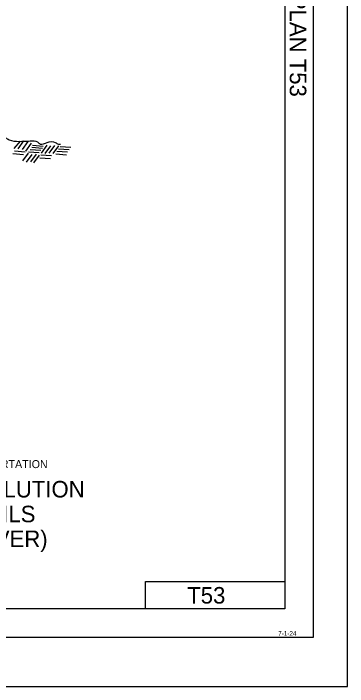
# Model space of a CAD drawing. Extents: x -894 to 866, y -472 to 714.
# Drawn here: x 573 to 866, y -472 to 118 of the extents above; entities that cross this region are included whole.
import ezdxf

# ---------------------------------------------------------------- set-up
doc = ezdxf.new("R2010")
doc.units = 0
for name, color, linetype in [('border_INSIDE-BORDER-anno', 7, 'Continuous'), ('border_PLOTTING-ELEMENTS', 7, 'Continuous'), ('border_rw_22x34_Cut_Lines', 7, 'Continuous'), ('border_SHEET', 7, 'Continuous'), ('border_WITHIN-BORDER-anno', 7, 'Continuous'), ('rd_PROFILE-OG', 7, 'Continuous')]:
    doc.layers.add(name, color=color, linetype=linetype)

msp = doc.modelspace()

# ---------------------------------------------------------------- linework, layer by layer
at = {"layer": 'border_PLOTTING-ELEMENTS'}
for points in [[(-894.04, -472.44), (865.96, -472.44), (865.96, 713.56), (-894.04, 713.56)], [(-864.04, 670.56), (835.96, 670.56), (835.96, -429.44), (-864.04, -429.44)]]:
    msp.add_lwpolyline(points, close=True, dxfattribs=at)
at = {"layer": 'border_rw_22x34_Cut_Lines'}
msp.add_lwpolyline([(-864.04, 670.56), (835.96, 670.56), (835.96, -429.44), (-864.04, -429.44)], close=True, dxfattribs=at)
at = {"layer": 'border_SHEET'}
for p, q in [((810.96, 645.56), (810.96, -404.44)), ((688.93, -404.44), (688.93, -380.44)), ((688.93, -380.44), (810.93, -380.44)), ((810.96, -404.44), (-814.04, -404.44))]:
    msp.add_line(p, q, dxfattribs=at)
at = {"layer": 'rd_PROFILE-OG'}
for p, q in [((582.05, 5.98), (577.07, -0.83)), ((579.1, 5.89), (573.52, -0.75)), ((585.8, 5.42), (580.83, -1.39)), ((588.8, 3.92), (583.83, -2.89)), ((589.19, 0.48), (598.58, -0.27)), ((589.94, 2.17), (599.33, 1.42)), ((602.32, 2.23), (597.34, -4.58)), ((605.69, 1.85), (600.72, -4.96)), ((609.07, 2.04), (604.1, -4.77)), ((612.64, 1.85), (607.66, -4.96)), ((613.96, 1.23), (623.35, 0.48)), ((572.68, -5.15), (582.06, -5.9)), ((573.99, -2.71), (583.38, -3.46)), ((586.18, -4.72), (581.2, -11.52)), ((589.37, -5.84), (584.39, -12.65)), ((586.38, -3.46), (595.76, -4.21)), ((587.88, -1.39), (597.26, -2.14)), ((592.93, -5.47), (587.96, -12.27)), ((610.4, -5.33), (619.78, -6.08)), ((611.15, -2.89), (620.53, -3.65)), ((612.65, -0.83), (622.03, -1.58)), ((595.75, -6.41), (590.77, -13.21)), ((596.32, -8.71), (605.71, -9.46)), ((597.26, -6.08), (606.65, -6.83))]:
    msp.add_line(p, q, dxfattribs=at)
msp.add_spline([(498.44, 8.1), (511.38, 7.04), (518.88, 6.57), (521.69, 7.04), (524.5, 8.45), (537.15, 8.92), (552.15, 8.92), (566.06, 8.75), (569.49, 7.04), (577.93, 5.64), (587.77, 6.1), (594.33, 5.17), (596.67, 3.29), (602.76, 4.7), (609.79, 4.7), (612.61, 3.29), (614.36, 3.26)], degree=3, dxfattribs=at)

# ---------------------------------------------------------------- texts
at = {"layer": 'border_INSIDE-BORDER-anno'}
for s, height, p in [('DEPARTMENT OF TRANSPORTATION', 7, (434.16, -280.88)), ('TEMPORARY WATER POLLUTION', 14.5, (322.06, -306.63)), ('CONTROL DETAILS', 14.5, (411.45, -328.38)), ('(TEMPORARY COVER)', 14.5, (393.07, -350.13))]:
    msp.add_text(s, height=height, dxfattribs=at).set_placement(p)
at = {"layer": 'border_WITHIN-BORDER-anno'}
msp.add_text('2024 STANDARD PLAN T53', height=14.5, rotation=270, dxfattribs=at).set_placement((815.33, 294.68))
for s, height, p in [('T53', 14.5, (725.47, -399.69)), ('7-1-24', 4, (805.2, -427.86))]:
    msp.add_text(s, height=height, dxfattribs=at).set_placement(p)

doc.saveas('drawing.dxf')
